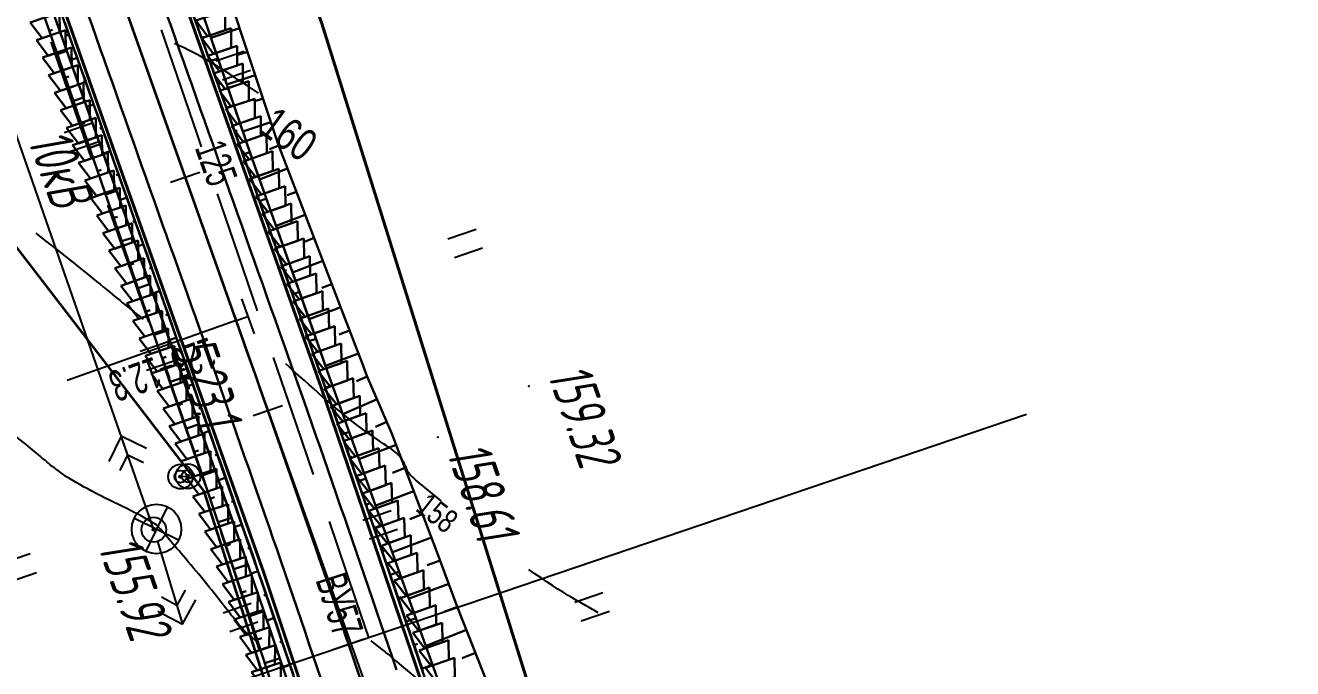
# Model space of a CAD drawing. Header units: millimetres. Extents: x -1799 to 6962, y -1020 to 4121.
# Drawn here: x 6794.3 to 6896.7, y -485.2 to -433.2 of the extents above; entities that cross this region are included whole.
import ezdxf

# ---------------------------------------------------------------- set-up
doc = ezdxf.new("R2010")
doc.units = ezdxf.units.MM
doc.linetypes.add('CONTI', pattern=[0])
for name, color, linetype, lineweight in [('10', 1, 'Continuous', 35), ('КОПИЯ_ОСЬ_13_ОТКОСЫ', 7, 'Continuous', 30), ('КОПИЯ_ОСЬ_ГРАНИЦЫ_ПОЛОС', 7, 'Continuous', 30), ('КОПИЯ_ОСЬ_ОТКОСЫ', 7, 'Continuous', 30), ('Огражд-перила', 1, 'ограждение2', 40), ('ОСЬ_ВЕРХ_ПОКРЫТИЯ_ГРАНИЦЫ_ПОЛОС', 7, 'Continuous', 30), ('ОСЬ_ВЕРХ_ПОКРЫТИЯ_ОСЬ', 1, 'Continuous', 30)]:
    doc.layers.add(name, color=color, linetype=linetype, lineweight=lineweight)
for name, color, linetype in [('GOR_BDEFAULT', 212, 'CONTI'), ('NAD_MDEFAULT', 7, 'CONTI'), ('PI_OTDEFAULT', 172, 'CONTI'), ('PI_TTDEFAULT', 5, 'CONTI'), ('SIT_LDEFAULT', 7, 'CONTI'), ('USLZNDEFAULT', 7, 'CONTI'), ('канава', 7, 'Continuous'), ('КОПИЯ_ОСЬ_ТАНГЕНСЫ', 1, 'Continuous'), ('ОСЬ_ВЕРХ_ПОКРЫТИЯ_ПИКЕТЫ', 1, 'Continuous'), ('ОСЬ_ВЕРХ_ПОКРЫТИЯ_РАЗБИВКА_КРИВ', 1, 'Continuous'), ('ОСЬ_ВЕРХ_ПОКРЫТИЯ_ТАНГЕНСЫ', 1, 'Continuous'), ('разметка', 7, 'Continuous')]:
    doc.layers.add(name, color=color, linetype=linetype)
doc.layers.get('КОПИЯ_ОСЬ_ОТКОСЫ').off()
doc.styles.add('eskd', font='spds.shx', dxfattribs={"width": 1.2, "oblique": 15})
doc.styles.add('SHRFT', font='TXT', dxfattribs={"width": 3.5})
doc.styles.get("Standard").update_dxf_attribs({"font": 'arial.ttf'})
doc.linetypes.add('ограждение2', pattern='A,0.25,-0.1,[132,ltypeshp.shx,S=0.1,R=0,X=-0.1,Y=0],-0.1,1', length=1.45)

# ---------------------------------------------------------------- blocks, each defined once
blk = doc.blocks.new('BL_2011')
at = {"color": 0}
for p, q in [((0, 0), (0, 2.4)), ((1.6, 0), (1.6, 2.4))]:
    blk.add_line(p, q, dxfattribs=at)
blk = doc.blocks.new('BL_26')
at = {"color": 0}
for radius in [1, 0.1]:
    blk.add_circle((0, 0), radius, dxfattribs=at)
blk = doc.blocks.new('BL_7')
at = {"color": 0}
for p, q in [((-1.4, 1.4), (1.4, -1.4)), ((-1.4, -1.4), (1.4, 1.4))]:
    blk.add_line(p, q, dxfattribs=at)
blk.add_circle((0, 0), 2, dxfattribs=at)
blk = doc.blocks.new('BL_22')
at = {"color": 0}
for radius in [1, 0.5, 0.1]:
    blk.add_circle((0, 0), radius, dxfattribs=at)
blk = doc.blocks.new('6')
at = {"layer": 'канава', "color": 5, "linetype": 'Continuous', "lineweight": 30}
for p, q in [((-1.5, -1.25), (-1.5, 1.25)), ((0, 0.75), (-1.5, 1.25)), ((0, 0.75), (0, -0.75)), ((0, -0.75), (-1.5, -1.25))]:
    blk.add_line(p, q, dxfattribs=at)
blk = doc.blocks.new('*U57')
at = {"layer": 'КОПИЯ_ОСЬ_13_ОТКОСЫ'}
for points in [[(167.95, -197.5), (170.99, -205.97), (178.44, -224.55), (185.1, -243.41), (191.91, -262.21), (193.57, -266.93), (198.46, -281.11), (204.63, -300.14), (211.07, -319.08), (215.85, -332.55), (217.43, -337.05), (217.75, -337.95), (219.45, -342.67), (227.45, -365.04), (235.2, -387.51), (237.64, -394.73), (239.68, -401.09), (245.29, -418.95), (250.75, -436.87), (256.03, -454.83)], [(206.99, -299.31), (213.31, -318.28), (218.42, -331.64), (220.13, -336.11), (220.46, -337), (222.47, -341.62), (226.05, -351.01), (227.8, -355.72), (231.48, -365.08), (235.12, -374.46), (237.32, -381.29), (239.5, -388.13), (241.22, -393.58), (243.34, -399.92), (245.45, -406.28), (247.54, -412.65), (250.42, -422.28), (253.25, -431.92), (254.22, -436.88), (255.9, -444.24)], [(210.18, -308.9), (207.87, -309.67)], [(210.82, -310.8), (210.04, -311.05)], [(211.45, -312.69), (209.16, -313.46)], [(212.08, -314.59), (211.32, -314.84)], [(212.71, -316.49), (210.45, -317.24)], [(213.35, -318.38), (212.6, -318.67)], [(214.06, -320.25), (211.79, -321.12)], [(214.78, -322.12), (214.02, -322.41)], [(215.49, -323.99), (213.13, -324.89)], [(216.21, -325.85), (215.42, -326.16)], [(216.92, -327.72), (214.47, -328.66)], [(217.64, -329.59), (216.82, -329.9)], [(218.36, -331.46), (215.81, -332.43)], [(219.07, -333.33), (218.22, -333.65)], [(219.78, -335.2), (217.13, -336.2)], [(220.49, -337.06), (219.63, -337.44)], [(221.29, -338.9), (218.52, -340.1)], [(222.09, -340.73), (221.16, -341.13)], [(222.84, -342.58), (219.83, -343.73)], [(223.55, -344.45), (222.55, -344.84)], [(224.26, -346.32), (221.2, -347.49)], [(224.97, -348.19), (223.95, -348.58)], [(225.68, -350.06), (222.55, -351.25)], [(226.39, -351.93), (225.34, -352.32)], [(227.09, -353.81), (223.89, -355)], [(227.79, -355.68), (226.72, -356.08)], [(228.52, -357.54), (225.26, -358.83)], [(229.25, -359.4), (228.17, -359.83)]]:
    blk.add_lwpolyline(points, dxfattribs=at)
blk = doc.blocks.new('*U60')
at = {"layer": 'КОПИЯ_ОСЬ_13_ОТКОСЫ'}
for points in [[(188.25, -210.28), (191.32, -218.74), (197.44, -237.79), (204.1, -256.65), (211.04, -275.41), (212.7, -280.12), (217.8, -294.23), (224.73, -312.99), (236.18, -345.3), (242.54, -363.54), (248.72, -381.84), (254.72, -400.19), (258.79, -412.88), (263.93, -429.18), (268.94, -445.53), (270.3, -450.33), (275.92, -473.21)], [(224.03, -313.24), (235.19, -345.65), (237.94, -353.71), (240.65, -361.78), (241.79, -365.22), (243.64, -370.85), (246.58, -379.88), (249.48, -388.92), (251.77, -395.66), (254.04, -402.41), (255.85, -407.83), (257.99, -414.13), (259.5, -418.63), (261, -423.13), (263.69, -431.24), (266.06, -438.46), (268.4, -445.69), (269.79, -450.48), (271.62, -457.73)], [(225.72, -318.14), (225.96, -318.06)], [(226.37, -320.03), (227.13, -319.77)], [(227.02, -321.92), (227.28, -321.84)], [(227.68, -323.81), (228.47, -323.54)], [(228.33, -325.7), (228.59, -325.61)], [(228.98, -327.6), (229.8, -327.31)], [(229.63, -329.49), (229.9, -329.39)], [(230.28, -331.38), (231.14, -331.08)], [(230.93, -333.27), (231.22, -333.17)], [(231.58, -335.16), (232.48, -334.85)], [(232.23, -337.05), (232.53, -336.95)], [(232.88, -338.94), (233.81, -338.62)], [(233.54, -340.83), (233.85, -340.73)], [(234.19, -342.72), (235.15, -342.39)], [(234.84, -344.61), (235.16, -344.5)], [(235.49, -346.51), (236.49, -346.16)], [(236.14, -348.4), (236.47, -348.28)], [(236.78, -350.29), (237.82, -349.94)], [(237.42, -352.19), (237.77, -352.07)], [(238.07, -354.08), (239.14, -353.72)], [(238.7, -355.97), (239.06, -355.85)], [(239.34, -357.87), (240.45, -357.5)], [(239.98, -359.77), (240.35, -359.64)], [(240.61, -361.66), (241.76, -361.28)], [(241.24, -363.56), (241.62, -363.43)], [(241.87, -365.46), (243.06, -365.07)], [(242.5, -367.36), (242.89, -367.23)], [(243.12, -369.26), (244.35, -368.85)]]:
    blk.add_lwpolyline(points, dxfattribs=at)

msp = doc.modelspace()

# ---------------------------------------------------------------- linework, layer by layer
at = {"ltscale": 7}
msp.add_lwpolyline([(6783.31, -495.87), (6875.2, -464.68)], dxfattribs=at)
at = {"layer": '10'}
for points in [[(6272.93, 214.1), (6326.94, 163.71), (6390.83, 91.9), (6445.51, 26.02), (6488.07, -17.7), (6602.52, -114.87), (6670.76, -176.53), (6691.38, -194.23), (6715.48, -214.91), (6720.36, -219.1), (6734.48, -237.3), (6740.02, -244.43), (6757.12, -284.91), (6764.77, -303.04), (6770.37, -319.07), (6793.35, -384.84), (6802.17, -388.78), (6818.27, -433.08), (6818.27, -433.08), (6854.48, -549.11), (6853.3, -551.03), (6857.05, -557.06), (6863, -576.5), (6882.06, -646.69)], [(6752.28, -311.33), (6772.9, -369.57), (6766.36, -377.54), (6789.93, -442.65), (6789.93, -442.65), (6791.78, -448.89), (6808.73, -470.91), (6808.73, -470.91), (6813.31, -485.2), (6815.95, -493.49), (6823.98, -518.66), (6836.22, -558.03), (6827.64, -564.45), (6830.28, -572.76), (6838.86, -566.52), (6843.14, -580.8)], [(6863, -576.5), (6857.05, -557.06), (6853.3, -551.03), (6854.48, -549.11), (6818.27, -433.08), (6818.27, -433.08), (6802.17, -388.78), (6793.35, -384.84), (6770.37, -319.07)]]:
    msp.add_lwpolyline(points, dxfattribs=at)
at = {"layer": 'GOR_BDEFAULT', "color": 212, "flags": 128}
for points, elevation in [([(6813.14, -438.73), (6812.3, -438.17), (6811.53, -437.66), (6810.82, -437.2), (6810.18, -436.79), (6809.6, -436.44), (6809.08, -436.12), (6808.61, -435.85), (6808.19, -435.61), (6807.81, -435.41), (6807.48, -435.24), (6807.19, -435.09), (6806.94, -434.97), (6806.71, -434.87), (6806.52, -434.78), (6806.35, -434.71)], 160), ([(6795.14, -450.05), (6795.86, -450.61), (6796.52, -451.12), (6797.12, -451.59), (6797.67, -452.03), (6798.17, -452.42), (6798.62, -452.78), (6799.03, -453.11), (6799.4, -453.41), (6799.74, -453.68), (6800.05, -453.94), (6800.34, -454.17), (6800.6, -454.39), (6800.85, -454.59), (6801.09, -454.78), (6801.31, -454.97), (6801.53, -455.15), (6801.75, -455.32), (6801.95, -455.49), (6802.16, -455.66), (6802.35, -455.81), (6802.54, -455.96), (6802.72, -456.11), (6802.89, -456.25), (6803.06, -456.38), (6803.21, -456.5), (6803.35, -456.61), (6803.49, -456.72), (6803.61, -456.81), (6803.72, -456.9), (6803.82, -456.98)], 158), ([(6827.9, -471.68), (6825.86, -470), (6825.81, -469.96), (6825.76, -469.92), (6825.71, -469.87), (6825.66, -469.83), (6825.61, -469.78), (6825.56, -469.73), (6825.51, -469.68), (6825.46, -469.63), (6825.41, -469.58), (6825.36, -469.52), (6825.32, -469.46), (6825.27, -469.4), (6825.23, -469.34), (6825.19, -469.27), (6825.15, -469.2), (6825.12, -469.13), (6825.09, -469.05), (6825.06, -468.98), (6825.02, -468.89), (6824.99, -468.81), (6824.95, -468.72), (6824.91, -468.63), (6824.86, -468.54), (6824.81, -468.44), (6824.75, -468.34), (6824.67, -468.24), (6824.59, -468.14), (6824.5, -468.03), (6824.39, -467.92), (6824.27, -467.81), (6824.14, -467.7), (6823.99, -467.58), (6823.83, -467.46), (6823.65, -467.33), (6823.45, -467.2), (6823.24, -467.06), (6823.01, -466.9), (6822.77, -466.74), (6822.52, -466.57), (6822.24, -466.38), (6821.96, -466.18), (6821.65, -465.96), (6821.34, -465.73), (6821, -465.48), (6820.66, -465.21), (6820.29, -464.92), (6819.92, -464.61), (6819.53, -464.3), (6819.14, -463.97), (6818.75, -463.63), (6818.35, -463.29), (6817.96, -462.95), (6817.58, -462.61), (6817.21, -462.28), (6816.85, -461.96), (6816.5, -461.65), (6816.17, -461.36), (6815.87, -461.08), (6815.59, -460.83), (6815.34, -460.6)], 158), ([(6812.94, -483.03), (6812.62, -482.73), (6812.58, -482.7), (6812.54, -482.67), (6812.49, -482.63), (6812.45, -482.59), (6812.4, -482.55), (6812.34, -482.5), (6812.28, -482.45), (6812.22, -482.39), (6812.15, -482.32), (6812.07, -482.25), (6811.99, -482.16), (6811.9, -482.07), (6811.81, -481.96), (6811.7, -481.85), (6811.59, -481.72), (6811.48, -481.58), (6811.35, -481.43), (6811.22, -481.27), (6811.08, -481.09), (6810.94, -480.91), (6810.79, -480.72), (6810.63, -480.52), (6810.46, -480.31), (6810.29, -480.09), (6810.12, -479.86), (6809.93, -479.63), (6809.75, -479.39), (6809.55, -479.15), (6809.36, -478.9), (6809.15, -478.65), (6808.95, -478.4), (6808.74, -478.14), (6808.53, -477.88), (6808.31, -477.62), (6808.1, -477.37), (6807.89, -477.11), (6807.68, -476.86), (6807.47, -476.62), (6807.27, -476.38), (6807.08, -476.15), (6806.9, -475.93), (6806.72, -475.72), (6806.55, -475.53), (6806.39, -475.34), (6806.25, -475.17), (6805.22, -473.97), (6804.89, -473.63), (6803.61, -472.86), (6803.37, -472.74), (6803.1, -472.61), (6802.81, -472.46), (6802.49, -472.31), (6802.16, -472.15), (6801.82, -471.98), (6801.47, -471.81), (6801.11, -471.63), (6800.75, -471.45), (6800.39, -471.27), (6800.03, -471.08), (6799.68, -470.9), (6799.34, -470.72), (6799.01, -470.54), (6798.7, -470.37), (6798.41, -470.2), (6798.13, -470.04), (6797.88, -469.88), (6797.64, -469.73), (6797.42, -469.58), (6797.21, -469.43), (6797.01, -469.29), (6796.82, -469.16), (6796.65, -469.02), (6796.48, -468.89), (6796.32, -468.77), (6796.17, -468.64), (6796.03, -468.52), (6795.89, -468.4), (6795.75, -468.28), (6795.61, -468.17), (6795.48, -468.05), (6795.34, -467.94), (6795.2, -467.82), (6795.05, -467.69), (6794.89, -467.56), (6794.72, -467.42), (6794.54, -467.27), (6794.34, -467.11), (6794.13, -466.94), (6793.89, -466.75), (6793.63, -466.55), (6793.35, -466.33), (6793.04, -466.08), (6792.71, -465.82)], 156), ([(6840.59, -480.72), (6840.37, -480.6), (6840.13, -480.46), (6839.85, -480.31), (6839.56, -480.14), (6839.24, -479.96), (6838.9, -479.76), (6838.54, -479.55), (6838.15, -479.32), (6837.75, -479.07), (6837.33, -478.81), (6836.89, -478.53), (6836.44, -478.23), (6835.97, -477.91), (6835.48, -477.58), (6834.99, -477.23)], 158), ([(6841.05, -500.29), (6840.67, -500.06), (6840.32, -499.85), (6840, -499.66), (6839.72, -499.48), (6839.46, -499.32), (6839.22, -499.17), (6839.02, -499.04), (6838.83, -498.92), (6838.66, -498.81), (6838.51, -498.71), (6838.38, -498.63), (6838.27, -498.55), (6838.16, -498.48), (6838.08, -498.42), (6838, -498.36), (6837.52, -497.96), (6837.34, -497.73), (6837.01, -497.42), (6836.43, -496.84), (6836.37, -496.78), (6836.31, -496.72), (6836.24, -496.66), (6836.17, -496.58), (6836.1, -496.5), (6836.01, -496.42), (6835.92, -496.32), (6835.82, -496.21), (6835.71, -496.09), (6835.6, -495.96), (6835.47, -495.81), (6835.32, -495.65), (6835.17, -495.47), (6835.01, -495.27), (6834.82, -495.05), (6834.63, -494.81), (6834.42, -494.56), (6834.2, -494.29), (6833.96, -494), (6833.71, -493.7), (6833.45, -493.39), (6833.18, -493.06), (6832.9, -492.73), (6832.61, -492.39), (6832.31, -492.04), (6831.99, -491.69), (6831.67, -491.34), (6831.35, -490.98), (6831.01, -490.63), (6830.67, -490.27), (6830.32, -489.93), (6829.97, -489.58), (6829.61, -489.24), (6829.25, -488.91), (6828.89, -488.58), (6828.54, -488.25), (6828.18, -487.94), (6827.83, -487.63), (6827.49, -487.34), (6827.15, -487.05), (6826.83, -486.77), (6826.51, -486.51), (6826.21, -486.25), (6825.92, -486.01), (6825.64, -485.78), (6825.38, -485.56), (6825.14, -485.36), (6824.91, -485.17), (6824.7, -484.99), (6824.5, -484.82), (6824.31, -484.67), (6824.14, -484.52), (6823.98, -484.39), (6823.83, -484.26), (6823.69, -484.14), (6823.55, -484.03), (6823.43, -483.93), (6823.32, -483.84), (6823.21, -483.75), (6823.11, -483.67), (6822.25, -483.01)], 156)]:
    msp.add_lwpolyline(points, dxfattribs=dict(at, elevation=elevation))
at = {"layer": 'PI_TTDEFAULT', "color": 5}
for p in [(6834.97, -462.4, 159.32), (6827.64, -466.52, 158.61), (6804.68, -474.01, 155.92)]:
    msp.add_point(p, dxfattribs=at)
at = {"layer": 'SIT_LDEFAULT', "color": 7}
for p, q in [((6804.68, -474.01), (6785.61, -419.26)), ((6808.21, -442.1), (6805.29, -433.6)), ((6796.35, -434.56), (6796.55, -435.13)), ((6796.55, -435.13), (6799.62, -443.98)), ((6808.53, -443.07), (6808.2, -442.1)), ((6799.62, -443.98), (6799.63, -444)), ((6811.16, -450.72), (6809.83, -446.85)), ((6800.95, -447.77), (6802.63, -452.59)), ((6813.07, -456.31), (6811.16, -450.72)), ((6802.63, -452.59), (6804.24, -457.22)), ((6816.2, -465.51), (6814.36, -460.09)), ((6805.57, -460.99), (6807.82, -467.47)), ((6817.58, -469.56), (6816.2, -465.51)), ((6802.05, -466.46), (6801.06, -468.49)), ((6804.35, -473.07), (6802.05, -466.46)), ((6804.09, -467.44), (6802.05, -466.46)), ((6807.82, -467.47), (6808.83, -470.44)), ((6801.96, -469.24), (6802.57, -467.97)), ((6802.57, -467.97), (6803.85, -468.58)), ((6806.84, -469.72), (6807.44, -469.69)), ((6819.53, -475.27), (6818.87, -473.34)), ((6804.97, -474.97), (6807.01, -481.66)), ((6810.11, -474.24), (6811.2, -477.52)), ((6821.06, -479.82), (6819.52, -475.27)), ((6811.2, -477.52), (6812.73, -482.29)), ((6807.21, -478.89), (6806.54, -480.13)), ((6806.54, -480.13), (6805.29, -479.47)), ((6807.01, -481.66), (6808.07, -479.67)), ((6822.08, -482.82), (6821.06, -479.82)), ((6805.01, -480.6), (6807.01, -481.66)), ((6812.72, -482.29), (6813.19, -483.75))]:
    msp.add_line(p, q, dxfattribs=at)
at = {"layer": 'КОПИЯ_ОСЬ_13_ОТКОСЫ'}
for points in [[(6763.02, -308.93), (6770.87, -331.08), (6778.5, -349.6), (6816.71, -457.31), (6823.09, -475.65), (6829.3, -494.04), (6835.34, -512.49), (6839.42, -525.19), (6844.62, -541.7), (6849.68, -558.24), (6854.61, -574.83)], [(6756.98, -315.85), (6763.34, -333.76), (6769.08, -352.94), (6807.28, -460.65), (6813.63, -478.89), (6819.82, -497.19), (6825.82, -515.55), (6829.9, -528.24), (6835.07, -544.66), (6840.11, -561.13), (6845.01, -577.64)], [(6769.38, -322.06), (6772.42, -330.53), (6779.86, -349.11), (6786.53, -367.97), (6793.34, -386.78), (6795, -391.49), (6799.88, -405.68), (6806.06, -424.71), (6812.5, -443.64), (6817.27, -457.11), (6818.86, -461.62), (6819.18, -462.52), (6820.87, -467.24), (6828.88, -489.61), (6836.63, -512.07), (6839.07, -519.3), (6841.11, -525.65), (6846.72, -543.52), (6852.17, -561.43), (6857.46, -579.4)], [(6758.78, -325.82), (6761.85, -334.28), (6767.97, -353.33), (6774.64, -372.19), (6781.57, -390.95), (6783.23, -395.67), (6788.33, -409.77), (6795.26, -428.54), (6806.72, -460.85), (6813.07, -479.08), (6819.25, -497.38), (6825.25, -515.74), (6829.32, -528.42), (6834.46, -544.73), (6839.47, -561.07), (6840.83, -565.87), (6846.45, -588.75)], [(6797.82, -433.98), (6797.63, -434.05)], [(6808.53, -434.26), (6808.77, -434.18)], [(6798.49, -435.86), (6797.93, -436.06)], [(6809.2, -436.14), (6809.87, -435.91)], [(6799.16, -437.75), (6798.97, -437.82)], [(6809.87, -438.03), (6810.09, -437.95)], [(6799.83, -439.63), (6799.26, -439.83)], [(6810.54, -439.91), (6811.16, -439.7)], [(6800.5, -441.52), (6800.31, -441.59)], [(6811.21, -441.8), (6811.41, -441.73)], [(6801.16, -443.4), (6800.6, -443.6)], [(6811.87, -443.68), (6812.44, -443.48)], [(6801.83, -445.29), (6801.64, -445.36)], [(6812.54, -445.57), (6812.73, -445.5)], [(6802.5, -447.17), (6801.94, -447.37)], [(6813.21, -447.45), (6813.78, -447.25)], [(6803.17, -449.06), (6802.98, -449.13)], [(6813.88, -449.34), (6814.07, -449.27)], [(6803.84, -450.94), (6803.27, -451.14)], [(6814.55, -451.22), (6815.11, -451.02)], [(6804.51, -452.83), (6804.32, -452.9)], [(6815.22, -453.11), (6815.41, -453.04)], [(6805.18, -454.71), (6804.61, -454.91)], [(6815.89, -454.99), (6816.45, -454.79)], [(6805.84, -456.6), (6805.66, -456.67)], [(6816.55, -456.88), (6816.74, -456.81)], [(6806.51, -458.48), (6805.95, -458.68)], [(6817.22, -458.76), (6817.79, -458.57)], [(6807.18, -460.37), (6806.99, -460.44)], [(6817.89, -460.65), (6818.07, -460.59)], [(6807.85, -462.25), (6807.28, -462.45)], [(6818.55, -462.54), (6819.11, -462.34)], [(6808.51, -464.14), (6808.32, -464.21)], [(6819.21, -464.43), (6819.4, -464.36)], [(6809.18, -466.03), (6808.61, -466.23)], [(6819.87, -466.31), (6820.47, -466.11)], [(6809.84, -467.92), (6809.65, -467.98)], [(6820.52, -468.2), (6820.72, -468.13)], [(6810.49, -469.8), (6809.93, -470)], [(6821.18, -470.09), (6821.83, -469.87)], [(6811.15, -471.69), (6810.96, -471.76)], [(6821.83, -471.98), (6822.05, -471.91)], [(6811.81, -473.58), (6811.24, -473.78)], [(6822.49, -473.87), (6823.19, -473.63)], [(6812.46, -475.47), (6812.27, -475.54)], [(6823.13, -475.77), (6823.37, -475.68)], [(6813.11, -477.36), (6812.54, -477.56)], [(6823.78, -477.66), (6824.55, -477.4)], [(6813.76, -479.26), (6813.57, -479.32)], [(6824.43, -479.55), (6824.68, -479.46)], [(6814.41, -481.15), (6813.84, -481.34)], [(6825.07, -481.44), (6825.89, -481.17)], [(6815.05, -483.04), (6814.86, -483.11)], [(6825.71, -483.34), (6825.99, -483.25)], [(6815.7, -484.93), (6815.13, -485.13)], [(6826.36, -485.23), (6827.23, -484.94)]]:
    msp.add_lwpolyline(points, dxfattribs=at)
at = {"layer": 'КОПИЯ_ОСЬ_ГРАНИЦЫ_ПОЛОС'}
msp.add_lwpolyline([(6805.77, -432.46), (6806.11, -433.4), (6806.44, -434.34), (6806.77, -435.28), (6807.11, -436.23), (6807.44, -437.17), (6807.78, -438.11), (6808.11, -439.05), (6808.44, -439.99), (6808.78, -440.94), (6809.11, -441.88), (6809.45, -442.82), (6809.78, -443.76), (6810.11, -444.7), (6810.45, -445.65), (6810.78, -446.59), (6811.12, -447.53), (6811.45, -448.47), (6811.79, -449.41), (6812.12, -450.36), (6812.45, -451.3), (6812.79, -452.24), (6813.12, -453.18), (6813.46, -454.12), (6813.79, -455.07), (6814.12, -456.01), (6814.46, -456.95), (6814.79, -457.89), (6815.13, -458.84), (6815.46, -459.78), (6815.79, -460.72), (6816.13, -461.67), (6816.46, -462.61), (6816.79, -463.56), (6817.12, -464.5), (6817.45, -465.45), (6817.78, -466.39), (6818.11, -467.34), (6818.44, -468.28), (6818.77, -469.23), (6819.1, -470.17), (6819.42, -471.12), (6819.75, -472.07), (6820.08, -473.01), (6820.4, -473.96), (6820.73, -474.9), (6821.05, -475.85), (6821.38, -476.8), (6821.7, -477.74), (6822.03, -478.69), (6822.35, -479.64), (6822.67, -480.59), (6823, -481.53), (6823.32, -482.48), (6823.64, -483.43), (6823.96, -484.38), (6824.28, -485.33)], dxfattribs=at)
at = {"layer": 'КОПИЯ_ОСЬ_ТАНГЕНСЫ'}
msp.add_line((6737.14, -247.94), (6821.67, -486.26), dxfattribs=at)
at = {"layer": 'Огражд-перила', "ltscale": 7}
for points in [[(6896.7, -723.35), (6890.15, -719.99, -0.147582), (6888.55, -714.87, 0.044303), (6884.47, -689.14), (6884.47, -689.14), (6884.47, -689.14), (6884.47, -689.14), (6880.88, -675.36), (6876.46, -657.15), (6872.98, -643.27), (6865.47, -614.7), (6853.4, -571.78), (6843.09, -538.16), (6828.06, -491.49), (6818.21, -462.53), (6803.2, -420.15), (6784.64, -367.71), (6778.16, -349.71)], [(6769.56, -352.62), (6778.37, -378), (6801.68, -443.92), (6813.54, -477.41), (6825.83, -514.26), (6834.96, -543.47), (6844.28, -574.2), (6853.43, -606.08), (6861.01, -634.3), (6866.97, -657.33), (6871.55, -675.49, -0.012488), (6876.82, -700.77, -0.040689), (6878.21, -717.58, -0.039762), (6876.68, -733.8, -0.056014), (6870.45, -752.46, -0.095933), (6837.38, -790.69), (6811.37, -812.86), (6779.64, -839.9), (6746.18, -868.47), (6738.05, -875.41, -0.45951), (6730.06, -874.7, -1.674407)]]:
    msp.add_lwpolyline(points, format="xyb", dxfattribs=at)
at = {"layer": 'ОСЬ_ВЕРХ_ПОКРЫТИЯ_ГРАНИЦЫ_ПОЛОС'}
for points in [[(6797.48, -433), (6797.81, -433.95), (6798.14, -434.89), (6798.48, -435.83), (6798.81, -436.77), (6799.15, -437.71), (6799.48, -438.66), (6799.82, -439.6), (6800.15, -440.54), (6800.48, -441.48), (6800.82, -442.42), (6801.15, -443.36), (6801.49, -444.31), (6801.82, -445.25), (6802.15, -446.19), (6802.49, -447.13), (6802.82, -448.07), (6803.16, -449.02), (6803.49, -449.96), (6803.82, -450.9), (6804.16, -451.84), (6804.49, -452.78), (6804.83, -453.73), (6805.16, -454.67), (6805.49, -455.61), (6805.83, -456.55), (6806.16, -457.49), (6806.5, -458.44), (6806.83, -459.38), (6807.16, -460.32), (6807.5, -461.26), (6807.83, -462.2), (6808.16, -463.14), (6808.49, -464.08), (6808.82, -465.02), (6809.15, -465.96), (6809.48, -466.9), (6809.81, -467.84), (6810.14, -468.78), (6810.47, -469.72), (6810.79, -470.66), (6811.12, -471.61), (6811.45, -472.55), (6811.77, -473.49), (6812.1, -474.43), (6812.43, -475.37), (6812.75, -476.32), (6813.07, -477.26), (6813.4, -478.2), (6813.72, -479.15), (6814.05, -480.09), (6814.37, -481.03), (6814.69, -481.98), (6815.01, -482.92), (6815.33, -483.86), (6815.65, -484.81), (6815.97, -485.75)], [(6799.36, -432.32), (6799.69, -433.26), (6800.02, -434.2), (6800.36, -435.15), (6800.69, -436.09), (6801.03, -437.03), (6801.36, -437.97), (6801.7, -438.91), (6802.03, -439.86), (6802.36, -440.8), (6802.7, -441.74), (6803.03, -442.68), (6803.37, -443.62), (6803.7, -444.57), (6804.03, -445.51), (6804.37, -446.45), (6804.7, -447.39), (6805.04, -448.33), (6805.37, -449.28), (6805.7, -450.22), (6806.04, -451.16), (6806.37, -452.1), (6806.71, -453.04), (6807.04, -453.99), (6807.38, -454.93), (6807.71, -455.87), (6808.04, -456.81), (6808.38, -457.75), (6808.71, -458.7), (6809.04, -459.64), (6809.38, -460.58), (6809.71, -461.52), (6810.04, -462.46), (6810.37, -463.4), (6810.7, -464.34), (6811.03, -465.28), (6811.36, -466.23), (6811.69, -467.17), (6812.02, -468.11), (6812.35, -469.05), (6812.68, -470), (6813.01, -470.94), (6813.33, -471.88), (6813.66, -472.82), (6813.99, -473.77), (6814.31, -474.71), (6814.64, -475.65), (6814.96, -476.6), (6815.29, -477.54), (6815.61, -478.49), (6815.93, -479.43), (6816.26, -480.37), (6816.58, -481.32), (6816.9, -482.26), (6817.22, -483.21), (6817.54, -484.15), (6817.86, -485.1), (6818.18, -486.04)], [(6807.9, -432.49), (6808.24, -433.43), (6808.57, -434.37), (6808.91, -435.31), (6809.24, -436.25), (6809.57, -437.2), (6809.91, -438.14), (6810.24, -439.08), (6810.58, -440.02), (6810.91, -440.96), (6811.24, -441.91), (6811.58, -442.85), (6811.91, -443.79), (6812.25, -444.73), (6812.58, -445.67), (6812.92, -446.62), (6813.25, -447.56), (6813.58, -448.5), (6813.92, -449.44), (6814.25, -450.38), (6814.59, -451.32), (6814.92, -452.27), (6815.25, -453.21), (6815.59, -454.15), (6815.92, -455.09), (6816.26, -456.04), (6816.59, -456.98), (6816.92, -457.93), (6817.26, -458.87), (6817.59, -459.81), (6817.92, -460.76), (6818.26, -461.7), (6818.59, -462.65), (6818.92, -463.6), (6819.25, -464.54), (6819.58, -465.49), (6819.91, -466.43), (6820.24, -467.38), (6820.57, -468.33), (6820.9, -469.27), (6821.22, -470.22), (6821.55, -471.17), (6821.88, -472.11), (6822.2, -473.06), (6822.53, -474.01), (6822.86, -474.95), (6823.18, -475.9), (6823.51, -476.85), (6823.83, -477.8), (6824.15, -478.75), (6824.48, -479.69), (6824.8, -480.64), (6825.12, -481.59), (6825.44, -482.54), (6825.77, -483.49), (6826.09, -484.44), (6826.41, -485.39)]]:
    msp.add_lwpolyline(points, dxfattribs=at)
at = {"layer": 'ОСЬ_ВЕРХ_ПОКРЫТИЯ_ОСЬ'}
msp.add_lwpolyline([(6760.77, -314.55), (6811.33, -457.11), (6811.33, -457.11, -0.007544), (6831.13, -515.71), (6831.13, -515.71), (6833.95, -524.52), (6833.95, -524.52, -0.017489), (6872.98, -662.47)], format="xyb", dxfattribs=at)
at = {"layer": 'ОСЬ_ВЕРХ_ПОКРЫТИЯ_ПИКЕТЫ'}
for p, q in [((6806.04, -445.93), (6808.4, -445.1)), ((6806.04, -445.93), (6808.4, -445.1)), ((6812.71, -464.78), (6815.07, -463.96)), ((6819.23, -483.68), (6821.6, -482.87))]:
    msp.add_line(p, q, dxfattribs=at)
at = {"layer": 'ОСЬ_ВЕРХ_ПОКРЫТИЯ_РАЗБИВКА_КРИВ'}
for p, q in [((6811.77, -455.36), (6812.78, -458.19)), ((6811.33, -457.11), (6797.67, -461.96)), ((6811.33, -457.11), (6812.27, -456.77))]:
    msp.add_line(p, q, dxfattribs=at)
at = {"layer": 'ОСЬ_ВЕРХ_ПОКРЫТИЯ_ТАНГЕНСЫ'}
msp.add_line((6737.14, -247.94), (6821.67, -486.26), dxfattribs=at)
at = {"layer": 'разметка', "lineweight": 30, "ltscale": 7}
msp.add_lwpolyline([(6683.24, -202.24, -0.016421), (6708.99, -225.07, -0.069268), (6737.03, -259.56, -0.03752), (6750.47, -286.9, -0.011737), (6760.77, -314.55), (6773.31, -349.92), (6811.58, -457.82, -0.007544), (6830.9, -514.99, -0.000894), (6838.55, -538.97, -0.015332), (6872.56, -660.77, -0.007602), (6880.55, -694.19, -0.040426), (6883.35, -715.3)], format="xyb", dxfattribs=at)

# ---------------------------------------------------------------- block references
at = {"layer": 'USLZNDEFAULT', "color": 7, "rotation": 289}
for name, p in [('BL_2011', (6809.7, -436.12)), ('BL_2011', (6797.45, -441.9)), ('BL_2011', (6828.45, -450.49)), ('BL_2011', (6803.58, -459.59)), ('BL_22', (6806.84, -469.72)), ('BL_22', (6807.44, -469.69)), ('BL_7', (6804.9, -473.96)), ('BL_26', (6804.68, -474.01)), ('BL_2011', (6821.58, -473.24)), ('BL_2011', (6792.41, -476.73)), ('BL_2011', (6838.7, -479.87)), ('BL_2011', (6810.29, -480.73))]:
    msp.add_blockref(name, p, dxfattribs=at)
at = {"layer": 'КОПИЯ_ОСЬ_13_ОТКОСЫ'}
for name, p in [('*U60', (6570.53, -115.54)), ('*U57', (6601.43, -124.57))]:
    msp.add_blockref(name, p, dxfattribs=at)
at = {"layer": 'КОПИЯ_ОСЬ_ОТКОСЫ'}
for p, rotation in [((6809.74, -433.88), 288.6096118685703), ((6796.37, -434.03), 288.9986619524028), ((6796.86, -435.45), 288.9986619524028), ((6810.22, -435.3), 288.6096118685703), ((6797.35, -436.86), 288.9986619524028), ((6810.7, -436.73), 288.6096118685703), ((6797.84, -438.28), 288.9986619524028), ((6811.17, -438.15), 288.6096118685703), ((6798.32, -439.7), 288.9986619524028), ((6811.65, -439.57), 288.6096118685703), ((6812.13, -440.99), 288.6096118685703), ((6798.81, -441.12), 288.9986619524028), ((6799.3, -442.54), 288.9986619524028), ((6812.61, -442.41), 288.6096118685703), ((6799.79, -443.95), 288.9986619524028), ((6813.1, -443.83), 289.6169117820835), ((6800.28, -445.37), 288.9986619524028), ((6813.6, -445.24), 289.6169117820835), ((6800.77, -446.79), 288.9986619524028), ((6814.1, -446.66), 289.6169117820835), ((6801.25, -448.21), 288.9986619524028), ((6814.61, -448.07), 289.6169117820835), ((6801.74, -449.63), 288.9986619524028), ((6815.11, -449.48), 289.6169117820835), ((6802.23, -451.05), 288.9986619524028), ((6815.61, -450.9), 289.6169117820835), ((6816.12, -452.31), 289.6169117820835), ((6802.72, -452.46), 288.9986619524028), ((6803.21, -453.88), 288.9986619524028), ((6816.62, -453.72), 289.6169117820835), ((6803.7, -455.3), 288.9986619524028), ((6817.12, -455.13), 289.6169117820835), ((6804.18, -456.72), 288.9986619524028), ((6817.63, -456.55), 289.6169117820835), ((6804.67, -458.14), 288.9986619524028), ((6818.13, -457.96), 289.4984430109954), ((6818.63, -459.38), 289.4984430109954), ((6805.16, -459.56), 288.9986619524028), ((6805.65, -460.97), 288.9986619524028), ((6819.13, -460.79), 289.4984430109954), ((6806.13, -462.39), 288.8176569045266), ((6819.63, -462.2), 289.4187067920976), ((6820.14, -463.61), 290.0895522979738), ((6806.62, -463.81), 288.8176569045266), ((6807.1, -465.23), 288.8176569045266), ((6820.66, -465.02), 290.0895522979738), ((6807.58, -466.65), 288.8176569045266), ((6821.17, -466.43), 290.0895522979738), ((6808.07, -468.07), 288.8176569045266), ((6821.69, -467.84), 290.0572207201702), ((6808.55, -469.49), 288.5469150868153), ((6822.2, -469.25), 290.0572207201702), ((6822.72, -470.66), 290.0572207201702), ((6809.03, -470.92), 288.5469150868153), ((6809.51, -472.34), 288.5469150868153), ((6823.23, -472.07), 290.0572207201702), ((6809.98, -473.76), 288.5469150868153), ((6823.75, -473.48), 290.0572207201702), ((6824.26, -474.88), 290.0572207201702), ((6810.46, -475.18), 288.5469150868153), ((6810.94, -476.6), 288.5469150868153), ((6824.78, -476.29), 290.0572207201702), ((6825.28, -477.71), 289.6390650934131), ((6811.41, -478.03), 288.3707980927114), ((6811.88, -479.45), 288.3707980927114), ((6825.79, -479.12), 289.6390650934131), ((6812.36, -480.87), 288.2187696064644), ((6826.29, -480.53), 289.6390650934131), ((6826.79, -481.94), 289.6390650934131), ((6812.83, -482.3), 288.2187696064644), ((6813.3, -483.72), 288.2187696064644), ((6827.3, -483.36), 289.4506208423065), ((6827.8, -484.77), 289.4506208423065), ((6813.76, -485.15), 288.2187696064644), ((6814.23, -486.57), 288.0290000312403), ((6828.3, -486.19), 289.4506208423065)]:
    msp.add_blockref('6', p, dxfattribs=dict(at, rotation=rotation))

# ---------------------------------------------------------------- texts
at = {"layer": 'GOR_BDEFAULT', "color": 212, "style": 'SHRFT', "width": 0.75}
for s, height, rotation, p in [('160', 2.625, 324.2614, (6813.04, -441.81, 160)), ('158', 1.914, 321.9188, (6825.74, -472.42, 158))]:
    msp.add_text(s, height=height, rotation=rotation, dxfattribs=at).set_placement(p)
at = {"layer": 'NAD_MDEFAULT', "color": 7, "style": 'eskd', "oblique": 10, "width": 0.8}
for s, rotation, p in [('10кВ', 290, (6794.46, -442.53, -157.5)), ('5.23.1', 289, (6806.12, -459.25, -155.5))]:
    msp.add_text(s, height=3.5, rotation=rotation, dxfattribs=at).set_placement(p)
at = {"layer": 'PI_OTDEFAULT', "color": 172, "style": 'eskd', "oblique": 10, "width": 0.8}
for s, p in [('159.32', (6836.47, -461.45)), ('158.61', (6828.32, -467.77)), ('155.92', (6800.14, -475.37))]:
    msp.add_text(s, height=3.5, rotation=289, dxfattribs=at).set_placement(p)
at = {"layer": 'КОПИЯ_ОСЬ_ТАНГЕНСЫ', "width": 0.6}
msp.add_text('ВУ57', height=2.5, rotation=287.8003, dxfattribs=at).set_placement((6817.73, -478.07))
at = {"layer": 'ОСЬ_ВЕРХ_ПОКРЫТИЯ_ПИКЕТЫ', "width": 0.6}
msp.add_text('125', height=2.5, rotation=289.5291, dxfattribs=at).set_placement((6807.97, -443.13))
at = {"layer": 'ОСЬ_ВЕРХ_ПОКРЫТИЯ_РАЗБИВКА_КРИВ', "width": 0.6}
msp.add_text('125+12.3', height=2.5, rotation=199.5291, dxfattribs=at).set_placement((6809.14, -458.42))
at = {"layer": 'ОСЬ_ВЕРХ_ПОКРЫТИЯ_ТАНГЕНСЫ', "width": 0.6}
msp.add_text('ВУ57', height=2.5, rotation=287.8003, dxfattribs=at).set_placement((6817.73, -478.07))

doc.saveas('drawing.dxf')
